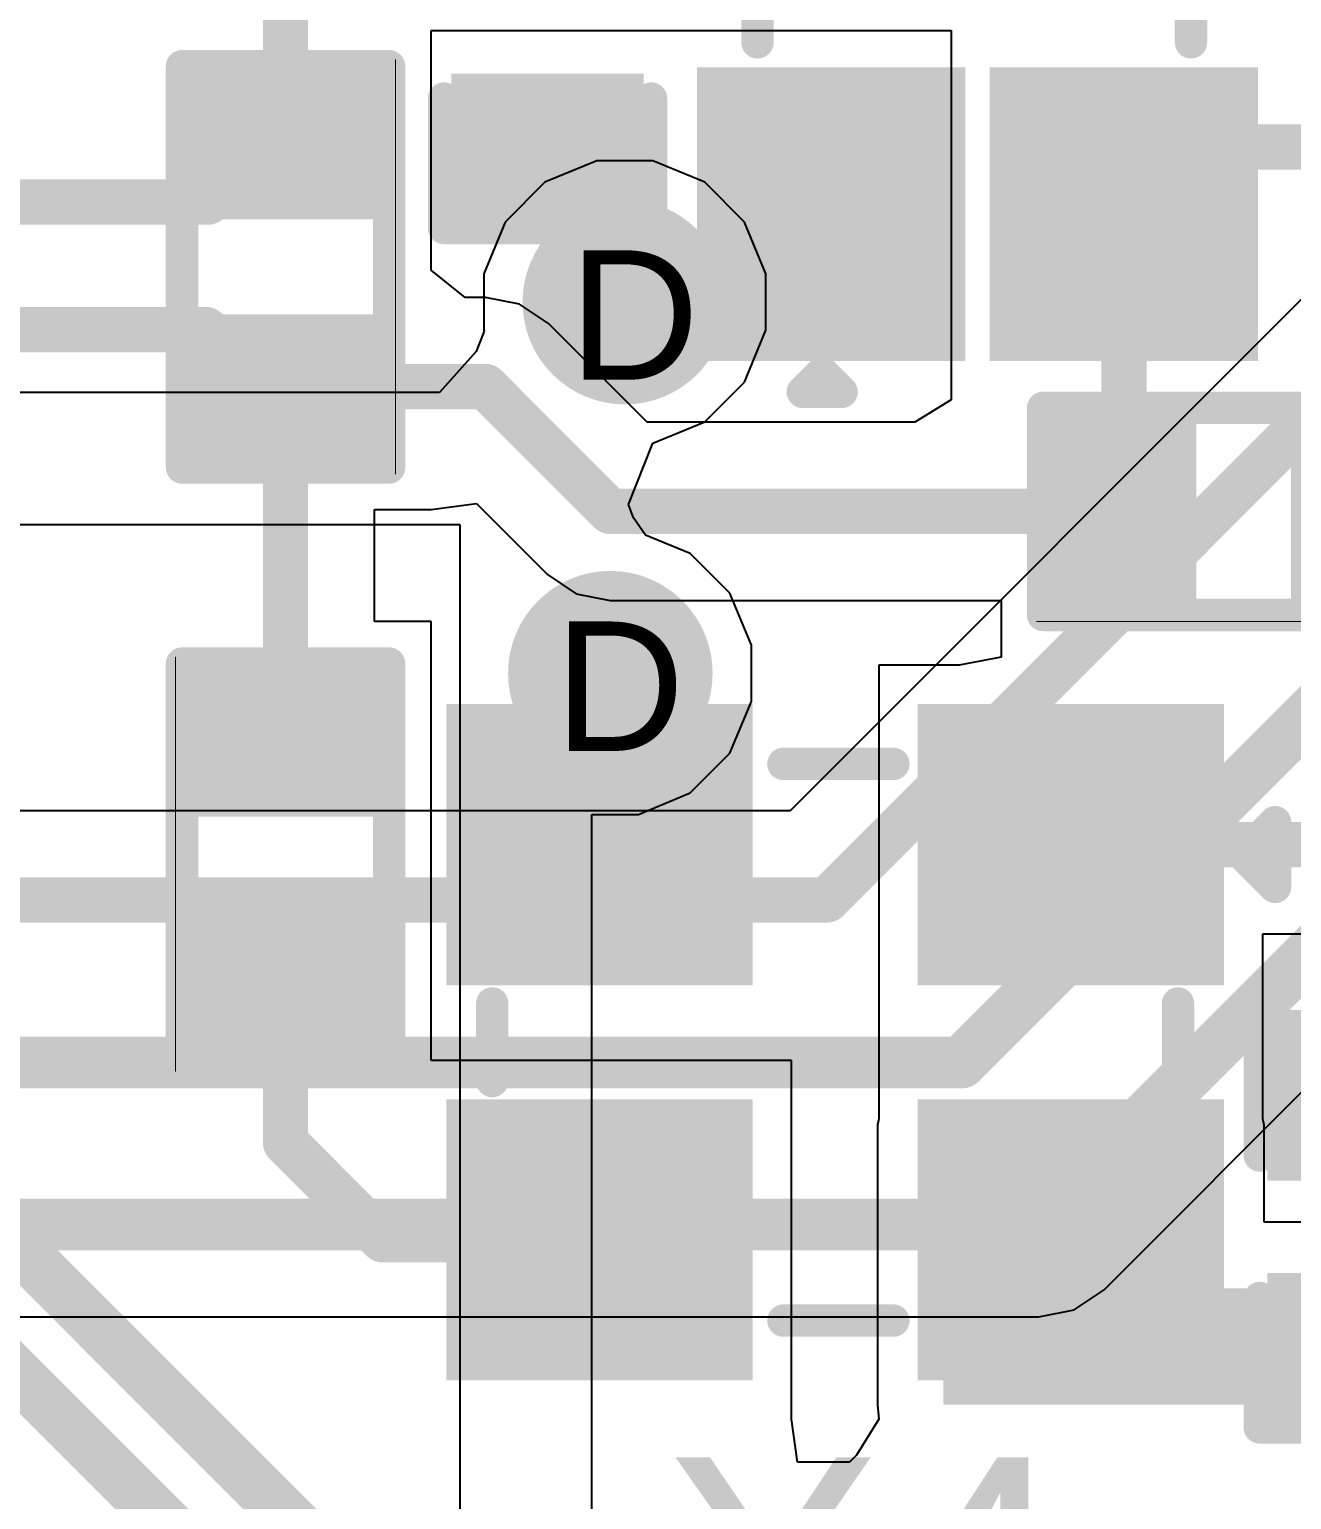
# Model space of a CAD drawing. Header units: inches. Extents: x 0 to 5032, y 0 to 5323.
# Drawn here: x 167.83 to 172.78, y 35.67 to 41.44 of the extents above; entities that cross this region are included whole.
import ezdxf

# ---------------------------------------------------------------- set-up
doc = ezdxf.new("R2010")
doc.units = ezdxf.units.IN
for name, color, linetype in [('Bottom Layer', 5, 'Continuous'), ('Bottom Solder', 6, 'Continuous'), ('Drill Drawing', 1, 'Continuous'), ('Layer 1', 16, 'Continuous'), ('Layer 2', 76, 'Continuous'), ('Top Layer', 1, 'Continuous'), ('Top Overlay', 2, 'Continuous'), ('Top Paste', 8, 'Continuous'), ('Top Solder', 216, 'Continuous'), ('Via Holes', 16, 'Continuous')]:
    doc.layers.add(name, color=color, linetype=linetype)
doc.styles.add('Arial', font='', dxfattribs={"height": 0.2})
doc.styles.get('Arial').set_extended_font_data('Arial')

# ---------------------------------------------------------------- blocks, each defined once
blk = doc.blocks.new('SMD2520_4P_2')
at = {"layer": 'Top Layer'}
for points in [[(-1.42499969, 1.22500009), (-0.42499915, 1.22500009), (-0.42499915, 0.32499935), (-1.42499969, 0.32499935)], [(0.42500169, 1.22500009), (1.42500223, 1.22500009), (1.42500223, 0.32499935), (0.42500169, 0.32499935)], [(-1.42500223, -0.32499935), (-0.42500169, -0.32499935), (-0.42500169, -1.22500009), (-1.42500223, -1.22500009)], [(0.42499915, -0.32499935), (1.42499969, -0.32499935), (1.42499969, -1.22500009), (0.42499915, -1.22500009)]]:
    blk.add_hatch(color=1, dxfattribs=at).paths.add_polyline_path(points)
at = {"layer": 'Top Paste'}
for points in [[(-1.42499969, 1.22500009), (-0.42499915, 1.22500009), (-0.42499915, 0.32499935), (-1.42499969, 0.32499935)], [(0.42500169, 1.22500009), (1.42500223, 1.22500009), (1.42500223, 0.32499935), (0.42500169, 0.32499935)], [(-1.42500223, -0.32499935), (-0.42500169, -0.32499935), (-0.42500169, -1.22500009), (-1.42500223, -1.22500009)], [(0.42499915, -0.32499935), (1.42499969, -0.32499935), (1.42499969, -1.22500009), (0.42499915, -1.22500009)]]:
    blk.add_hatch(color=8, dxfattribs=at).paths.add_polyline_path(points)
at = {"layer": 'Top Solder'}
for points in [[(-1.52659969, 1.32660009), (-0.32339915, 1.32660009), (-0.32339915, 0.22339935), (-1.52659969, 0.22339935)], [(0.32340169, 1.32660009), (1.52660223, 1.32660009), (1.52660223, 0.22339935), (0.32340169, 0.22339935)], [(-1.52660223, -0.22339935), (-0.32340169, -0.22339935), (-0.32340169, -1.32660009), (-1.52660223, -1.32660009)], [(0.32339915, -0.22339935), (1.52659969, -0.22339935), (1.52659969, -1.32660009), (0.32339915, -1.32660009)]]:
    blk.add_hatch(color=216, dxfattribs=at).paths.add_polyline_path(points)
at = {"layer": 'Top Overlay'}
for points in [[(0.2032, 1.0922, 0.127, 0.127, 0), (-0.2286, 1.0922, 0.127, 0.127, 0)], [(-1.34619746, -0.1524, 0.127, 0.127, 0), (-1.3462, 0.15240254, 0.127, 0.127, 0)], [(1.3462, -0.15240254, 0.127, 0.127, 0), (1.34619746, 0.1524, 0.127, 0.127, 0)], [(-1.72719746, -0.6096025399999999, 0.127, 0.127, 0), (-1.7272, -0.8636, 0.127, 0.127, 0)], [(-1.6002, -0.7366, 0.127, 0.127, 0), (-1.72719746, -0.6096025399999999, 0.127, 0.127, 0)], [(-1.6002, -0.7366, 0.127, 0.127, 0), (-1.7272, -0.8636, 0.127, 0.127, 0)], [(0.20319746, -1.09220254, 0.127, 0.127, 0), (-0.22860254, -1.0922, 0.127, 0.127, 0)]]:
    blk.add_lwpolyline(points, format="xyseb", dxfattribs=at)
for points in [[(-0.26035, 1.0922, 0.0635, 0.0635, 1), (-0.19685, 1.0922, 0.0635, 0.0635, 1)], [(0.17145, 1.0922, 0.0635, 0.0635, 1), (0.23495, 1.0922, 0.0635, 0.0635, 1)], [(-1.37795, 0.15240254, 0.0635, 0.0635, 1), (-1.31445, 0.15240254, 0.0635, 0.0635, 1)], [(1.31444746, 0.1524, 0.0635, 0.0635, 1), (1.37794746, 0.1524, 0.0635, 0.0635, 1)], [(-1.37794746, -0.1524, 0.0635, 0.0635, 1), (-1.31444746, -0.1524, 0.0635, 0.0635, 1)], [(1.31445, -0.15240254, 0.0635, 0.0635, 1), (1.37795, -0.15240254, 0.0635, 0.0635, 1)], [(-1.75894746, -0.6096025399999999, 0.0635, 0.0635, 1), (-1.69544746, -0.6096025399999999, 0.0635, 0.0635, 1)], [(-1.75894746, -0.6096025399999999, 0.0635, 0.0635, 1), (-1.69544746, -0.6096025399999999, 0.0635, 0.0635, 1)], [(-1.63195, -0.7366, 0.0635, 0.0635, 1), (-1.56845, -0.7366, 0.0635, 0.0635, 1)], [(-1.63195, -0.7366, 0.0635, 0.0635, 1), (-1.56845, -0.7366, 0.0635, 0.0635, 1)], [(-1.75895, -0.8636, 0.0635, 0.0635, 1), (-1.69545, -0.8636, 0.0635, 0.0635, 1)], [(-1.75895, -0.8636, 0.0635, 0.0635, 1), (-1.69545, -0.8636, 0.0635, 0.0635, 1)], [(-0.26035254, -1.0922, 0.0635, 0.0635, 1), (-0.19685254, -1.0922, 0.0635, 0.0635, 1)], [(0.17144746, -1.09220254, 0.0635, 0.0635, 1), (0.23494746, -1.09220254, 0.0635, 0.0635, 1)]]:
    blk.add_lwpolyline(points, format="xyseb", close=True, dxfattribs=at)
blk = doc.blocks.new('Q22FA12800090_46')
at = {"layer": 'Top Layer'}
for points in [[(-0.47500032, 0.4250004199999999), (0.47500032, 0.4250004199999999), (0.47500032, -0.4250004199999999), (-0.47500032, -0.4250004199999999)], [(0.9749993199999999, 0.42500296), (1.92499996, 0.42500296), (1.92499996, -0.4249978799999999), (0.9749993199999999, -0.4249978799999999)], [(-0.47500032, -0.72499982), (0.47500032, -0.72499982), (0.47500032, -1.57500066), (-0.47500032, -1.57500066)], [(0.9749993199999999, -0.72499982), (1.92499996, -0.72499982), (1.92499996, -1.57500066), (0.9749993199999999, -1.57500066)]]:
    blk.add_hatch(color=1, dxfattribs=at).paths.add_polyline_path(points)
at = {"layer": 'Top Paste'}
for points in [[(-0.47500032, 0.4250004199999999), (0.47500032, 0.4250004199999999), (0.47500032, -0.4250004199999999), (-0.47500032, -0.4250004199999999)], [(0.9749993199999999, 0.42500296), (1.92499996, 0.42500296), (1.92499996, -0.4249978799999999), (0.9749993199999999, -0.4249978799999999)], [(-0.47500032, -0.72499982), (0.47500032, -0.72499982), (0.47500032, -1.57500066), (-0.47500032, -1.57500066)], [(0.9749993199999999, -0.72499982), (1.92499996, -0.72499982), (1.92499996, -1.57500066), (0.9749993199999999, -1.57500066)]]:
    blk.add_hatch(color=8, dxfattribs=at).paths.add_polyline_path(points)
at = {"layer": 'Top Solder'}
for points in [[(-0.5766003199999999, 0.52660042), (0.5766003199999999, 0.52660042), (0.5766003199999999, -0.52660042), (-0.5766003199999999, -0.52660042)], [(0.87339932, 0.5266029600000001), (2.02659996, 0.5266029600000001), (2.02659996, -0.52659788), (0.87339932, -0.52659788)], [(-0.5766003199999999, -0.6233998199999999), (0.5766003199999999, -0.6233998199999999), (0.5766003199999999, -1.67660066), (-0.5766003199999999, -1.67660066)], [(0.87339932, -0.6233998199999999), (2.02659996, -0.6233998199999999), (2.02659996, -1.67660066), (0.87339932, -1.67660066)]]:
    blk.add_hatch(color=216, dxfattribs=at).paths.add_polyline_path(points)
at = {"layer": 'Top Overlay'}
for points in [[(0.6741972799999999, 0.28859988, 0.127, 0.127, 0), (0.7757998199999999, 0.28859988, 0.127, 0.127, 0)], [(-0.69739764, 0.11079734, 0.127, 0.127, 0), (-0.6974001799999999, -0.04160266, 0.127, 0.127, 0)], [(-0.69739764, 0.11079734, 0.127, 0.127, 0), (-0.62120272, 0.03459988, 0.127, 0.127, 0)], [(-0.62120272, 0.03459988, 0.127, 0.127, 0), (-0.6974001799999999, -0.04160266, 0.127, 0.127, 0)], [(0.7757921999999999, -1.4131925, 0.127, 0.127, 0), (0.6741972799999999, -1.41320012, 0.127, 0.127, 0)]]:
    blk.add_lwpolyline(points, format="xyseb", dxfattribs=at)
for points in [[(0.64244728, 0.28859988, 0.0635, 0.0635, 1), (0.70594728, 0.28859988, 0.0635, 0.0635, 1)], [(0.74404982, 0.28859988, 0.0635, 0.0635, 1), (0.8075498199999999, 0.28859988, 0.0635, 0.0635, 1)], [(-0.7291476399999999, 0.11079734, 0.0635, 0.0635, 1), (-0.66564764, 0.11079734, 0.0635, 0.0635, 1)], [(-0.7291476399999999, 0.11079734, 0.0635, 0.0635, 1), (-0.66564764, 0.11079734, 0.0635, 0.0635, 1)], [(-0.6529527199999999, 0.03459988, 0.0635, 0.0635, 1), (-0.5894527199999999, 0.03459988, 0.0635, 0.0635, 1)], [(-0.6529527199999999, 0.03459988, 0.0635, 0.0635, 1), (-0.5894527199999999, 0.03459988, 0.0635, 0.0635, 1)], [(-0.72915018, -0.04160266, 0.0635, 0.0635, 1), (-0.66565018, -0.04160266, 0.0635, 0.0635, 1)], [(-0.72915018, -0.04160266, 0.0635, 0.0635, 1), (-0.66565018, -0.04160266, 0.0635, 0.0635, 1)], [(0.64244728, -1.41320012, 0.0635, 0.0635, 1), (0.70594728, -1.41320012, 0.0635, 0.0635, 1)], [(0.7440422, -1.4131925, 0.0635, 0.0635, 1), (0.8075422, -1.4131925, 0.0635, 0.0635, 1)]]:
    blk.add_lwpolyline(points, format="xyseb", close=True, dxfattribs=at)
blk = doc.blocks.new('R___0402_58')
at = {"layer": 'Top Layer'}
for points in [[(-0.6985, -0.3175), (-0.6985, 0.3175), (-0.2412999999999999, 0.3175), (-0.2413, -0.3175)], [(0.2412999999999999, -0.3175), (0.2413, 0.3175), (0.6985, 0.3175), (0.6985, -0.3175)]]:
    blk.add_hatch(color=1, dxfattribs=at).paths.add_polyline_path(points)
at = {"layer": 'Top Paste'}
for points in [[(-0.6985, -0.3175), (-0.6985, 0.3175), (-0.2412999999999999, 0.3175), (-0.2413, -0.3175)], [(0.2412999999999999, -0.3175), (0.2413, 0.3175), (0.6985, 0.3175), (0.6985, -0.3175)]]:
    blk.add_hatch(color=8, dxfattribs=at).paths.add_polyline_path(points)
at = {"layer": 'Top Solder'}
for points in [[(-0.75350116, -0.37250116), (-0.75350116, 0.37250116), (-0.1862988399999999, 0.37250116), (-0.18629884, -0.37250116)], [(0.1862988399999999, -0.37250116), (0.18629884, 0.37250116), (0.75350116, 0.37250116), (0.75350116, -0.37250116)]]:
    blk.add_hatch(color=216, dxfattribs=at).paths.add_polyline_path(points)
at = {"layer": 'Top Overlay'}
for points in [[(-0.7874, -0.4064, 0.127, 0.127, 0), (-0.7874, 0.4064, 0.127, 0.127, 0)], [(-0.7874, 0.4064, 0.127, 0.127, 0), (0.7874, 0.4064, 0.127, 0.127, 0)], [(0.7874, -0.4064, 0.127, 0.127, 0), (0.7874, 0.4064, 0.127, 0.127, 0)], [(-0.7874, -0.4064, 0.127, 0.127, 0), (0.7874, -0.4064, 0.127, 0.127, 0)], [(-0.8128, -0.4318, 0.0032258, 0.0032258, 0), (0.8128, -0.4318, 0.0032258, 0.0032258, 0)]]:
    blk.add_lwpolyline(points, format="xyseb", dxfattribs=at)
for points in [[(-0.8191499999999999, 0.4064, 0.0635, 0.0635, 1), (-0.7556499999999999, 0.4064, 0.0635, 0.0635, 1)], [(-0.8191499999999999, 0.4064, 0.0635, 0.0635, 1), (-0.7556499999999999, 0.4064, 0.0635, 0.0635, 1)], [(0.7556499999999999, 0.4064, 0.0635, 0.0635, 1), (0.8191499999999999, 0.4064, 0.0635, 0.0635, 1)], [(0.7556499999999999, 0.4064, 0.0635, 0.0635, 1), (0.8191499999999999, 0.4064, 0.0635, 0.0635, 1)], [(-0.8191499999999999, -0.4064, 0.0635, 0.0635, 1), (-0.7556499999999999, -0.4064, 0.0635, 0.0635, 1)], [(-0.8191499999999999, -0.4064, 0.0635, 0.0635, 1), (-0.7556499999999999, -0.4064, 0.0635, 0.0635, 1)], [(0.7556499999999999, -0.4064, 0.0635, 0.0635, 1), (0.8191499999999999, -0.4064, 0.0635, 0.0635, 1)], [(0.7556499999999999, -0.4064, 0.0635, 0.0635, 1), (0.8191499999999999, -0.4064, 0.0635, 0.0635, 1)], [(-0.81360518, -0.4318, 0.0016129, 0.0016129, 1), (-0.8119948199999999, -0.4318, 0.0016129, 0.0016129, 1)], [(0.8119948199999999, -0.4318, 0.0016129, 0.0016129, 1), (0.81360518, -0.4318, 0.0016129, 0.0016129, 1)]]:
    blk.add_lwpolyline(points, format="xyseb", close=True, dxfattribs=at)
blk = doc.blocks.new('R___0402_71')
at = {"layer": 'Top Layer'}
for points in [[(-0.6985, -0.31749746), (-0.6985, 0.31750254), (-0.2412999999999999, 0.31750254), (-0.2413, -0.31749746)], [(0.2412999999999999, -0.31750254), (0.2413, 0.31749746), (0.6985, 0.31749746), (0.6985, -0.31750254)]]:
    blk.add_hatch(color=1, dxfattribs=at).paths.add_polyline_path(points)
at = {"layer": 'Top Paste'}
for points in [[(-0.6985, -0.31749746), (-0.6985, 0.31750254), (-0.2412999999999999, 0.31750254), (-0.2413, -0.31749746)], [(0.2412999999999999, -0.31750254), (0.2413, 0.31749746), (0.6985, 0.31749746), (0.6985, -0.31750254)]]:
    blk.add_hatch(color=8, dxfattribs=at).paths.add_polyline_path(points)
at = {"layer": 'Top Solder'}
for points in [[(-0.75350116, -0.3724986199999999), (-0.75350116, 0.3725037), (-0.1862988399999999, 0.3725037), (-0.18629884, -0.3724986199999999)], [(0.1862988399999999, -0.3725037), (0.18629884, 0.3724986199999999), (0.75350116, 0.3724986199999999), (0.75350116, -0.3725037)]]:
    blk.add_hatch(color=216, dxfattribs=at).paths.add_polyline_path(points)
at = {"layer": 'Top Overlay'}
for points in [[(-0.7874, 0.4064, 0.127, 0.127, 0), (-0.7874, -0.4064, 0.127, 0.127, 0)], [(-0.7874, 0.4064, 0.127, 0.127, 0), (0.7874, 0.4064, 0.127, 0.127, 0)], [(0.7874, 0.4064, 0.127, 0.127, 0), (0.7874, -0.4064, 0.127, 0.127, 0)], [(-0.7874, -0.4064, 0.127, 0.127, 0), (0.7874, -0.4064, 0.127, 0.127, 0)], [(-0.8128025399999999, -0.4318, 0.0032258, 0.0032258, 0), (0.8128, -0.4318, 0.0032258, 0.0032258, 0)]]:
    blk.add_lwpolyline(points, format="xyseb", dxfattribs=at)
for points in [[(-0.8191499999999999, 0.4064, 0.0635, 0.0635, 1), (-0.7556499999999999, 0.4064, 0.0635, 0.0635, 1)], [(-0.8191499999999999, 0.4064, 0.0635, 0.0635, 1), (-0.7556499999999999, 0.4064, 0.0635, 0.0635, 1)], [(0.7556499999999999, 0.4064, 0.0635, 0.0635, 1), (0.8191499999999999, 0.4064, 0.0635, 0.0635, 1)], [(0.7556499999999999, 0.4064, 0.0635, 0.0635, 1), (0.8191499999999999, 0.4064, 0.0635, 0.0635, 1)], [(-0.8191499999999999, -0.4064, 0.0635, 0.0635, 1), (-0.7556499999999999, -0.4064, 0.0635, 0.0635, 1)], [(-0.8191499999999999, -0.4064, 0.0635, 0.0635, 1), (-0.7556499999999999, -0.4064, 0.0635, 0.0635, 1)], [(0.7556499999999999, -0.4064, 0.0635, 0.0635, 1), (0.8191499999999999, -0.4064, 0.0635, 0.0635, 1)], [(0.7556499999999999, -0.4064, 0.0635, 0.0635, 1), (0.8191499999999999, -0.4064, 0.0635, 0.0635, 1)], [(-0.8136077199999999, -0.4318, 0.0016129, 0.0016129, 1), (-0.81199736, -0.4318, 0.0016129, 0.0016129, 1)], [(0.8119948199999999, -0.4318, 0.0016129, 0.0016129, 1), (0.81360518, -0.4318, 0.0016129, 0.0016129, 1)]]:
    blk.add_lwpolyline(points, format="xyseb", close=True, dxfattribs=at)
blk = doc.blocks.new('R___0402_76')
at = {"layer": 'Top Layer'}
for points in [[(-0.6985, -0.3175), (-0.6985, 0.3174999999999999), (-0.2413000000000001, 0.3175), (-0.2412999999999999, -0.3174999999999999)], [(0.2413000000000001, -0.3175), (0.2412999999999999, 0.3174999999999999), (0.6985, 0.3175), (0.6985, -0.3174999999999999)]]:
    blk.add_hatch(color=1, dxfattribs=at).paths.add_polyline_path(points)
at = {"layer": 'Top Paste'}
for points in [[(-0.6985, -0.3175), (-0.6985, 0.3174999999999999), (-0.2413000000000001, 0.3175), (-0.2412999999999999, -0.3174999999999999)], [(0.2413000000000001, -0.3175), (0.2412999999999999, 0.3174999999999999), (0.6985, 0.3175), (0.6985, -0.3174999999999999)]]:
    blk.add_hatch(color=8, dxfattribs=at).paths.add_polyline_path(points)
at = {"layer": 'Top Solder'}
for points in [[(-0.75350116, -0.3725011600000001), (-0.75350116, 0.3725011599999999), (-0.18629884, 0.3725011600000001), (-0.1862988399999999, -0.3725011599999999)], [(0.18629884, -0.3725011600000001), (0.1862988399999999, 0.3725011599999999), (0.75350116, 0.3725011600000001), (0.75350116, -0.3725011599999999)]]:
    blk.add_hatch(color=216, dxfattribs=at).paths.add_polyline_path(points)
at = {"layer": 'Top Overlay'}
for points in [[(-0.78739746, -0.4064, 0.127, 0.127, 0), (-0.7874, 0.4064, 0.127, 0.127, 0)], [(0.78739746, 0.4064, 0.127, 0.127, 0), (-0.7874, 0.4064, 0.127, 0.127, 0)], [(0.7874, -0.4064, 0.127, 0.127, 0), (0.78739746, 0.4064, 0.127, 0.127, 0)], [(0.7874, -0.4064, 0.127, 0.127, 0), (-0.78739746, -0.4064, 0.127, 0.127, 0)], [(-0.8128025399999999, -0.43180254, 0.0032258, 0.0032258, 0), (0.8128025399999999, -0.4318, 0.0032258, 0.0032258, 0)]]:
    blk.add_lwpolyline(points, format="xyseb", dxfattribs=at)
for points in [[(-0.8191499999999999, 0.4064, 0.0635, 0.0635, 1), (-0.7556499999999999, 0.4064, 0.0635, 0.0635, 1)], [(-0.8191499999999999, 0.4064, 0.0635, 0.0635, 1), (-0.7556499999999999, 0.4064, 0.0635, 0.0635, 1)], [(0.7556474599999999, 0.4064, 0.0635, 0.0635, 1), (0.8191474599999999, 0.4064, 0.0635, 0.0635, 1)], [(0.7556474599999999, 0.4064, 0.0635, 0.0635, 1), (0.8191474599999999, 0.4064, 0.0635, 0.0635, 1)], [(-0.8191474599999999, -0.4064, 0.0635, 0.0635, 1), (-0.7556474599999999, -0.4064, 0.0635, 0.0635, 1)], [(-0.8191474599999999, -0.4064, 0.0635, 0.0635, 1), (-0.7556474599999999, -0.4064, 0.0635, 0.0635, 1)], [(0.7556499999999999, -0.4064, 0.0635, 0.0635, 1), (0.8191499999999999, -0.4064, 0.0635, 0.0635, 1)], [(0.7556499999999999, -0.4064, 0.0635, 0.0635, 1), (0.8191499999999999, -0.4064, 0.0635, 0.0635, 1)], [(-0.8136077199999999, -0.43180254, 0.0016129, 0.0016129, 1), (-0.81199736, -0.43180254, 0.0016129, 0.0016129, 1)], [(0.81199736, -0.4318, 0.0016129, 0.0016129, 1), (0.8136077199999999, -0.4318, 0.0016129, 0.0016129, 1)]]:
    blk.add_lwpolyline(points, format="xyseb", close=True, dxfattribs=at)
blk = doc.blocks.new('C___0402_122')
at = {"layer": 'Top Layer'}
for points in [[(-0.6985, -0.3175), (-0.6985, 0.3175), (-0.2412999999999999, 0.3175), (-0.2413, -0.3175)], [(0.2412999999999999, -0.3175), (0.2413, 0.3175), (0.6985, 0.3175), (0.6985, -0.3175)]]:
    blk.add_hatch(color=1, dxfattribs=at).paths.add_polyline_path(points)
at = {"layer": 'Top Paste'}
for points in [[(-0.6985, -0.3175), (-0.6985, 0.3175), (-0.2412999999999999, 0.3175), (-0.2413, -0.3175)], [(0.2412999999999999, -0.3175), (0.2413, 0.3175), (0.6985, 0.3175), (0.6985, -0.3175)]]:
    blk.add_hatch(color=8, dxfattribs=at).paths.add_polyline_path(points)
at = {"layer": 'Top Solder'}
for points in [[(-0.7584998799999999, -0.37749988), (-0.7584998799999999, 0.37749988), (-0.18130012, 0.37749988), (-0.18130012, -0.37749988)], [(0.18130012, -0.37749988), (0.18130012, 0.37749988), (0.7584998799999999, 0.37749988), (0.7584998799999999, -0.37749988)]]:
    blk.add_hatch(color=216, dxfattribs=at).paths.add_polyline_path(points)
at = {"layer": 'Top Overlay'}
for points in [[(-0.2794, 0.40640254, 0.127, 0.127, 0), (-0.7874, 0.4064, 0.127, 0.127, 0)], [(-0.7874, 0.4064, 0.127, 0.127, 0), (-0.78739746, -0.4064, 0.127, 0.127, 0)], [(0.2794, 0.4064, 0.127, 0.127, 0), (0.78739746, 0.4064, 0.127, 0.127, 0)], [(0.78739746, 0.4064, 0.127, 0.127, 0), (0.7874, -0.4064, 0.127, 0.127, 0)], [(-0.78739746, -0.4064, 0.127, 0.127, 0), (-0.2794, -0.4064, 0.127, 0.127, 0)], [(0.7874, -0.4064, 0.127, 0.127, 0), (0.2794, -0.40640254, 0.127, 0.127, 0)]]:
    blk.add_lwpolyline(points, format="xyseb", dxfattribs=at)
for points in [[(-0.8191499999999999, 0.4064, 0.0635, 0.0635, 1), (-0.7556499999999999, 0.4064, 0.0635, 0.0635, 1)], [(-0.8191499999999999, 0.4064, 0.0635, 0.0635, 1), (-0.7556499999999999, 0.4064, 0.0635, 0.0635, 1)], [(-0.31115, 0.40640254, 0.0635, 0.0635, 1), (-0.24765, 0.40640254, 0.0635, 0.0635, 1)], [(0.24765, 0.4064, 0.0635, 0.0635, 1), (0.31115, 0.4064, 0.0635, 0.0635, 1)], [(0.7556474599999999, 0.4064, 0.0635, 0.0635, 1), (0.8191474599999999, 0.4064, 0.0635, 0.0635, 1)], [(0.7556474599999999, 0.4064, 0.0635, 0.0635, 1), (0.8191474599999999, 0.4064, 0.0635, 0.0635, 1)], [(-0.8191474599999999, -0.4064, 0.0635, 0.0635, 1), (-0.7556474599999999, -0.4064, 0.0635, 0.0635, 1)], [(-0.8191474599999999, -0.4064, 0.0635, 0.0635, 1), (-0.7556474599999999, -0.4064, 0.0635, 0.0635, 1)], [(-0.31115, -0.4064, 0.0635, 0.0635, 1), (-0.24765, -0.4064, 0.0635, 0.0635, 1)], [(0.24765, -0.40640254, 0.0635, 0.0635, 1), (0.31115, -0.40640254, 0.0635, 0.0635, 1)], [(0.7556499999999999, -0.4064, 0.0635, 0.0635, 1), (0.8191499999999999, -0.4064, 0.0635, 0.0635, 1)], [(0.7556499999999999, -0.4064, 0.0635, 0.0635, 1), (0.8191499999999999, -0.4064, 0.0635, 0.0635, 1)]]:
    blk.add_lwpolyline(points, format="xyseb", close=True, dxfattribs=at)
blk = doc.blocks.new('C___0402_126')
at = {"layer": 'Top Layer'}
for points in [[(-0.6985, -0.3175), (-0.6985, 0.3174999999999999), (-0.2413000000000001, 0.3175), (-0.2412999999999999, -0.3174999999999999)], [(0.2413000000000001, -0.3175), (0.2412999999999999, 0.3174999999999999), (0.6985, 0.3175), (0.6985, -0.3174999999999999)]]:
    blk.add_hatch(color=1, dxfattribs=at).paths.add_polyline_path(points)
at = {"layer": 'Top Paste'}
for points in [[(-0.6985, -0.3175), (-0.6985, 0.3174999999999999), (-0.2413000000000001, 0.3175), (-0.2412999999999999, -0.3174999999999999)], [(0.2413000000000001, -0.3175), (0.2412999999999999, 0.3174999999999999), (0.6985, 0.3175), (0.6985, -0.3174999999999999)]]:
    blk.add_hatch(color=8, dxfattribs=at).paths.add_polyline_path(points)
at = {"layer": 'Top Solder'}
for points in [[(-0.7584998799999999, -0.3774998800000001), (-0.7584998799999999, 0.3774998799999999), (-0.1813001200000001, 0.3774998800000001), (-0.1813001199999999, -0.3774998799999999)], [(0.1813001200000001, -0.3774998800000001), (0.1813001199999999, 0.3774998799999999), (0.7584998799999999, 0.3774998800000001), (0.7584998799999999, -0.3774998799999999)]]:
    blk.add_hatch(color=216, dxfattribs=at).paths.add_polyline_path(points)
at = {"layer": 'Top Overlay'}
for points in [[(-0.2794, 0.4064, 0.127, 0.127, 0), (-0.7874, 0.4064, 0.127, 0.127, 0)], [(-0.7874, -0.4064, 0.127, 0.127, 0), (-0.7874, 0.4064, 0.127, 0.127, 0)], [(0.7874, 0.4064, 0.127, 0.127, 0), (0.2794, 0.4064, 0.127, 0.127, 0)], [(0.7874, -0.4064, 0.127, 0.127, 0), (0.7874, 0.4064, 0.127, 0.127, 0)], [(-0.2794, -0.4064, 0.127, 0.127, 0), (-0.7874, -0.4064, 0.127, 0.127, 0)], [(0.7874, -0.4064, 0.127, 0.127, 0), (0.2794, -0.4064, 0.127, 0.127, 0)]]:
    blk.add_lwpolyline(points, format="xyseb", dxfattribs=at)
for points in [[(-0.8191499999999999, 0.4064, 0.0635, 0.0635, 1), (-0.7556499999999999, 0.4064, 0.0635, 0.0635, 1)], [(-0.8191499999999999, 0.4064, 0.0635, 0.0635, 1), (-0.7556499999999999, 0.4064, 0.0635, 0.0635, 1)], [(-0.31115, 0.4064, 0.0635, 0.0635, 1), (-0.24765, 0.4064, 0.0635, 0.0635, 1)], [(0.24765, 0.4064, 0.0635, 0.0635, 1), (0.31115, 0.4064, 0.0635, 0.0635, 1)], [(0.7556499999999999, 0.4064, 0.0635, 0.0635, 1), (0.8191499999999999, 0.4064, 0.0635, 0.0635, 1)], [(0.7556499999999999, 0.4064, 0.0635, 0.0635, 1), (0.8191499999999999, 0.4064, 0.0635, 0.0635, 1)], [(-0.8191499999999999, -0.4064, 0.0635, 0.0635, 1), (-0.7556499999999999, -0.4064, 0.0635, 0.0635, 1)], [(-0.8191499999999999, -0.4064, 0.0635, 0.0635, 1), (-0.7556499999999999, -0.4064, 0.0635, 0.0635, 1)], [(-0.31115, -0.4064, 0.0635, 0.0635, 1), (-0.24765, -0.4064, 0.0635, 0.0635, 1)], [(0.24765, -0.4064, 0.0635, 0.0635, 1), (0.31115, -0.4064, 0.0635, 0.0635, 1)], [(0.7556499999999999, -0.4064, 0.0635, 0.0635, 1), (0.8191499999999999, -0.4064, 0.0635, 0.0635, 1)], [(0.7556499999999999, -0.4064, 0.0635, 0.0635, 1), (0.8191499999999999, -0.4064, 0.0635, 0.0635, 1)]]:
    blk.add_lwpolyline(points, format="xyseb", close=True, dxfattribs=at)

msp = doc.modelspace()

# ---------------------------------------------------------------- hatches: boundary and pattern name
at = {"layer": 'Bottom Layer'}
h = msp.add_hatch(color=5, dxfattribs=at)
edge = h.paths.add_edge_path()
edge.add_arc((170.16692408, 40.36939855999999), 0.2999994, 0, 360)
h = msp.add_hatch(color=5, dxfattribs=at)
edge = h.paths.add_edge_path()
edge.add_arc((170.10995442, 38.9128), 0.2999994, 0, 360)
at = {"layer": 'Bottom Solder'}
h = msp.add_hatch(color=6, dxfattribs=at)
edge = h.paths.add_edge_path()
edge.add_arc((170.16692408, 40.36939855999999), 0.4015993999999999, 0, 360)
h = msp.add_hatch(color=6, dxfattribs=at)
edge = h.paths.add_edge_path()
edge.add_arc((170.10995442, 38.9128), 0.4015993999999999, 0, 360)
at = {"layer": 'Layer 1'}
h = msp.add_hatch(color=16, dxfattribs=at)
edge = h.paths.add_edge_path()
edge.add_arc((170.16692408, 40.36939855999999), 0.2999994, 0, 360)
h = msp.add_hatch(color=16, dxfattribs=at)
edge = h.paths.add_edge_path()
edge.add_arc((170.10995442, 38.9128), 0.2999994, 0, 360)
at = {"layer": 'Layer 2'}
h = msp.add_hatch(color=76, dxfattribs=at)
edge = h.paths.add_edge_path()
edge.add_arc((170.16692408, 40.36939855999999), 0.2999994, 0, 360)
h = msp.add_hatch(color=76, dxfattribs=at)
edge = h.paths.add_edge_path()
edge.add_arc((170.10995442, 38.9128), 0.2999994, 0, 360)
at = {"layer": 'Top Layer'}
h = msp.add_hatch(color=1, dxfattribs=at)
edge = h.paths.add_edge_path()
edge.add_arc((170.16692408, 40.36939855999999), 0.2999994, 0, 360)
h = msp.add_hatch(color=1, dxfattribs=at)
edge = h.paths.add_edge_path()
edge.add_arc((170.10995442, 38.9128), 0.2999994, 0, 360)
for points in [[(171.41767088, 36.0426), (172.41767396, 36.0426), (172.41767396, 37.14000192), (171.41767088, 37.14000192)], [(171.41767088, 36.0426), (176.95274236, 36.0426), (176.95274236, 36.4998), (171.41767088, 36.4998)]]:
    msp.add_hatch(color=1, dxfattribs=at).paths.add_polyline_path(points)
at = {"layer": 'Top Solder'}
h = msp.add_hatch(color=216, dxfattribs=at)
edge = h.paths.add_edge_path()
edge.add_arc((170.16692408, 40.36939855999999), 0.4015993999999999, 0, 360)
h = msp.add_hatch(color=216, dxfattribs=at)
edge = h.paths.add_edge_path()
edge.add_arc((170.10995442, 38.9128), 0.4015993999999999, 0, 360)
at = {"layer": 'Via Holes'}
h = msp.add_hatch(color=7, dxfattribs=at)
edge = h.paths.add_edge_path()
edge.add_arc((170.16692408, 40.36939855999999), 0.1499997, 0, 360)
h = msp.add_hatch(color=7, dxfattribs=at)
edge = h.paths.add_edge_path()
edge.add_arc((170.10995442, 38.9128), 0.1499997, 0, 360)

# ---------------------------------------------------------------- linework, layer by layer
at = {"layer": 'Bottom Layer'}
for p, q in [((173.71066604, 41.2682182), (170.81545974, 38.3730119)), ((172.04819032, 36.49393006), (175.31366004, 39.75940231999999)), ((170.81545974, 38.3730119), (163.48422218, 38.3730119)), ((171.93056292, 36.41533738), (172.04819032, 36.49393006)), ((171.79181542, 36.38773519999999), (171.93056292, 36.41533738)), ((134.32107756, 36.38773774), (171.79180272, 36.38773774)), ((171.79180272, 36.38773774), (171.79181542, 36.38773519999999))]:
    msp.add_line(p, q, dxfattribs=at)
for points in [[(170.96027784, 38.0233936, 0.1778, 0.1778, 0), (173.95788424, 41.021, 0.1778, 0.1778, 0)], [(171.48701542, 37.38530496, 0.2032, 0.2032, 0), (174.41511218, 40.31340171999999, 0.2032, 0.2032, 0)], [(171.79181542, 36.75030496, 0.2032, 0.2032, 0), (175.35491218, 40.31340171999999, 0.2032, 0.2032, 0)], [(133.35616712, 38.0233936, 0.1778, 0.1778, 0), (170.96027784, 38.0233936, 0.1778, 0.1778, 0)], [(133.91689752, 37.38530496, 0.2032, 0.2032, 0), (171.48701542, 37.38530496, 0.2032, 0.2032, 0)], [(134.17089752, 36.75030496, 0.2032, 0.2032, 0), (171.79181542, 36.75030496, 0.2032, 0.2032, 0)]]:
    msp.add_lwpolyline(points, format="xyseb", dxfattribs=at)
for points in [[(170.91582784, 38.0233936, 0.08889999999999999, 0.08889999999999999, 1), (171.00472784, 38.0233936, 0.08889999999999999, 0.08889999999999999, 1)], [(170.91582784, 38.0233936, 0.08889999999999999, 0.08889999999999999, 1), (171.00472784, 38.0233936, 0.08889999999999999, 0.08889999999999999, 1)], [(171.43621542, 37.38530496, 0.1016, 0.1016, 1), (171.53781542, 37.38530496, 0.1016, 0.1016, 1)], [(171.43621542, 37.38530496, 0.1016, 0.1016, 1), (171.53781542, 37.38530496, 0.1016, 0.1016, 1)], [(171.74101542, 36.75030496, 0.1016, 0.1016, 1), (171.84261542, 36.75030496, 0.1016, 0.1016, 1)], [(171.74101542, 36.75030496, 0.1016, 0.1016, 1), (171.84261542, 36.75030496, 0.1016, 0.1016, 1)]]:
    msp.add_lwpolyline(points, format="xyseb", close=True, dxfattribs=at)
at = {"layer": 'Layer 2'}
for p, q in [((170.05672618, 40.92339796), (169.85310962, 40.83905726)), ((170.27712198, 40.92339796), (170.05672618, 40.92339796)), ((170.48073854, 40.83905726), (170.27712198, 40.92339796)), ((169.85310962, 40.83905726), (169.69726538, 40.68321302)), ((170.63658278, 40.68321302), (170.48073854, 40.83905726)), ((169.69726538, 40.68321302), (169.61292468, 40.47959646)), ((170.72092348, 40.47959646), (170.63658278, 40.68321302)), ((169.61292468, 40.47959646), (169.61292468, 40.25920066)), ((170.72092348, 40.25920066), (170.72092348, 40.47959646)), ((169.61465696, 40.25502236), (169.5829095, 40.17484726)), ((169.61292468, 40.25920066), (169.61465696, 40.25502236)), ((170.63658278, 40.0555841), (170.72092348, 40.25920066)), ((169.5829095, 40.17484726), (169.43916582, 40.01495172)), ((170.48073854, 39.89973986), (170.63658278, 40.0555841)), ((169.43916582, 40.01495172), (165.73091822, 40.01495172)), ((170.27712452, 39.81539916), (170.48073854, 39.89973986)), ((170.18178562, 39.57452841999999), (170.27712452, 39.81539916)), ((170.20047494, 39.52205456), (170.18178562, 39.57452841999999)), ((170.24857238, 39.4550265), (170.20047494, 39.52205456)), ((165.66774588, 39.49699999999999), (169.5196, 39.49699999999999)), ((169.5196, 39.49699999999999), (169.5196, 38.3588006)), ((170.42376888, 39.3824587), (170.24857238, 39.4550265)), ((170.57961312, 39.22661446), (170.42376888, 39.3824587)), ((170.66395382, 39.0229979), (170.57961312, 39.22661446)), ((170.66395382, 38.8026021), (170.66395382, 39.0229979)), ((170.57961312, 38.59898553999999), (170.66395382, 38.8026021)), ((170.42376888, 38.4431413), (170.57961312, 38.59898553999999)), ((170.22015232, 38.3588006), (170.42376888, 38.4431413)), ((169.5196, 38.3588006), (169.5196, 31.29301336)), ((170.03755172, 31.29301336), (170.03755172, 38.3588006)), ((170.03755172, 38.3588006), (170.22015232, 38.3588006))]:
    msp.add_line(p, q, dxfattribs=at)
at = {"layer": 'Top Layer'}
for p, q in [((169.4062271, 40.49480344), (169.4062271, 41.4346009)), ((169.4062271, 41.4346009), (170.43487122, 41.4346009)), ((170.43487122, 41.4346009), (170.43487122, 41.43508603999999)), ((170.43487122, 41.43508603999999), (171.44750318, 41.43508603999999)), ((171.44750318, 41.43508603999999), (171.44750318, 39.98508894)), ((169.53946788, 40.3872192), (169.4062271, 40.49480344)), ((169.62015352, 40.3872192), (169.53946788, 40.3872192)), ((169.75394802, 40.36060508), (169.62015352, 40.3872192)), ((169.86737172, 40.28481909999999), (169.75394802, 40.36060508)), ((170.25477252, 39.8974183), (169.86737172, 40.28481909999999)), ((171.44750318, 39.98508894), (171.30601502, 39.8974183)), ((171.30601502, 39.8974183), (170.25477252, 39.8974183)), ((169.40621948, 39.55499836), (169.58402202, 39.579296)), ((169.58402202, 39.579296), (169.86273622, 39.3005818)), ((169.18434286, 39.116), (169.18434286, 39.5550009)), ((169.18434286, 39.5550009), (169.40621948, 39.5550009)), ((169.40621948, 39.5550009), (169.40621948, 39.55499836)), ((169.86273622, 39.3005818), (169.97616246, 39.22479582)), ((169.97616246, 39.22479582), (170.10995442, 39.1981817)), ((170.10995442, 39.1981817), (171.6439036, 39.1981817)), ((171.6439036, 39.1981817), (171.6439036, 38.97630254)), ((169.40622456, 39.116), (169.18434286, 39.116)), ((169.40622456, 38.1508), (169.40622456, 39.116)), ((171.47948178, 38.94399882), (171.16367596, 38.94399882)), ((171.16367596, 38.94399882), (171.16367596, 37.5360057)), ((171.6439036, 38.97630254), (171.47948178, 38.94399882)), ((169.40622456, 37.39399938), (169.40622456, 38.1508)), ((172.67167396, 37.5360057), (172.67167396, 37.89038142)), ((172.67167396, 37.89038142), (173.0908908, 37.89038142)), ((171.16367088, 37.53600316), (171.16366834, 37.3939943)), ((171.16367596, 37.5360057), (171.16367088, 37.53600316)), ((172.67167904, 37.5360057), (172.67167396, 37.5360057)), ((172.6716765, 37.3939943), (172.67167904, 37.5360057)), ((170.82167004, 37.39399938), (169.40622456, 37.39399938)), ((170.82167004, 35.98600372), (170.82167004, 37.39399938)), ((171.16366834, 37.3939943), (171.16367088, 37.3939943)), ((171.16367088, 37.3939943), (171.16367342, 37.35820062)), ((172.67167142, 37.3582057), (172.67167396, 37.3939943)), ((172.67167396, 37.3939943), (172.6716765, 37.3939943)), ((171.16367342, 37.35820062), (171.16367342, 37.16503108)), ((172.67167142, 37.16503108), (172.67167142, 37.3582057)), ((171.16367342, 37.16503108), (171.15869502, 37.14000192)), ((172.67664982, 37.14000192), (172.67167142, 37.16503108)), ((171.15869502, 37.14000192), (171.15869502, 36.16174378)), ((172.67664982, 36.75877586), (172.67664982, 37.14000192)), ((176.20864174, 36.75877586), (172.67664982, 36.75877586)), ((171.15869502, 36.16174378), (171.15868994, 36.0426)), ((171.15868994, 36.0426), (171.16366834, 35.98600118)), ((170.82167258, 35.98600372), (170.82167004, 35.98600372)), ((170.8446672, 35.81772618), (170.82167258, 35.98600372)), ((171.16366834, 35.98600118), (171.0761755, 35.8444419)), ((171.0761755, 35.8444419), (171.0486038, 35.81772618)), ((171.0486038, 35.81772618), (170.8446672, 35.81772618))]:
    msp.add_line(p, q, dxfattribs=at)
for points in [[(168.8347271, 40.9774009, 0.1778, 0.1778, 0), (168.8347271, 41.65468936, 0.1778, 0.1778, 0)], [(168.5298382, 40.761412, 0.1778, 0.1778, 0), (168.7458271, 40.9774009, 0.1778, 0.1778, 0)], [(168.7458271, 40.9774009, 0.1778, 0.1778, 0), (168.8347271, 40.9774009, 0.1778, 0.1778, 0)], [(172.1265036, 40.71408672, 0.1778, 0.1778, 0), (172.38981778, 40.9774009, 0.1778, 0.1778, 0)], [(172.38981778, 40.9774009, 0.1778, 0.1778, 0), (173.2559908, 40.9774009, 0.1778, 0.1778, 0)], [(166.92438802, 40.761412, 0.1778, 0.1778, 0), (168.5298382, 40.761412, 0.1778, 0.1778, 0)], [(170.65310294, 40.36939855999999, 0.2032, 0.2032, 0), (170.97650336, 40.69279898, 0.2032, 0.2032, 0)], [(170.97650336, 40.69279898, 0.2032, 0.2032, 0), (170.97650336, 40.71408672, 0.2032, 0.2032, 0)], [(172.1265036, 39.5478, 0.1778, 0.1778, 0), (172.1265036, 40.71408672, 0.1778, 0.1778, 0)], [(170.16692408, 40.36939855999999, 0.2032, 0.2032, 0), (170.65310294, 40.36939855999999, 0.2032, 0.2032, 0)], [(166.92426102, 40.26154, 0.1778, 0.1778, 0), (168.52188292, 40.26154, 0.1778, 0.1778, 0)], [(168.52188292, 40.26154, 0.1778, 0.1778, 0), (168.74582202, 40.03760089999999, 0.1778, 0.1778, 0)], [(168.74582202, 40.03760089999999, 0.1778, 0.1778, 0), (168.83472202, 40.03760089999999, 0.1778, 0.1778, 0)], [(168.83472202, 40.03760089999999, 0.1778, 0.1778, 0), (169.62015352, 40.03760089999999, 0.1778, 0.1778, 0)], [(168.83472202, 40.03760089999999, 0.1778, 0.1778, 0), (168.83472456, 40.03759836, 0.1778, 0.1778, 0)], [(168.83472456, 38.63339999999999, 0.1778, 0.1778, 0), (168.83472456, 40.03759836, 0.1778, 0.1778, 0)], [(169.62015352, 40.03760089999999, 0.1778, 0.1778, 0), (170.10995442, 39.5478, 0.1778, 0.1778, 0)], [(170.10995442, 39.5478, 0.1778, 0.1778, 0), (172.1265036, 39.5478, 0.1778, 0.1778, 0)], [(170.10995442, 38.28228056, 0.2032, 0.2032, 0), (170.10995442, 38.862, 0.2032, 0.2032, 0)], [(170.06767358, 38.23999972, 0.2032, 0.2032, 0), (170.10995442, 38.28228056, 0.2032, 0.2032, 0)], [(171.91767496, 38.23999972, 0.1778, 0.1778, 0), (173.5734908, 38.23999972, 0.1778, 0.1778, 0)], [(168.83472456, 37.07159972, 0.1778, 0.1778, 0), (168.83472456, 37.6936, 0.1778, 0.1778, 0)], [(168.83472456, 37.07159972, 0.1778, 0.1778, 0), (169.216324, 36.69000028, 0.1778, 0.1778, 0)], [(167.53919502, 36.90689088, 0.2032, 0.2032, 0), (168.99092694, 35.45515896, 0.2032, 0.2032, 0)], [(169.216324, 36.69000028, 0.1778, 0.1778, 0), (170.06767104, 36.69000028, 0.1778, 0.1778, 0)], [(167.39190296, 36.55129088, 0.2032, 0.2032, 0), (168.84363488, 35.09955896, 0.2032, 0.2032, 0)]]:
    msp.add_lwpolyline(points, format="xyseb", dxfattribs=at)
for points in [[(168.7013771, 40.9774009, 0.08889999999999999, 0.08889999999999999, 1), (168.7902771, 40.9774009, 0.08889999999999999, 0.08889999999999999, 1)], [(168.7013771, 40.9774009, 0.08889999999999999, 0.08889999999999999, 1), (168.7902771, 40.9774009, 0.08889999999999999, 0.08889999999999999, 1)], [(168.7902771, 40.9774009, 0.08889999999999999, 0.08889999999999999, 1), (168.8791771, 40.9774009, 0.08889999999999999, 0.08889999999999999, 1)], [(168.7902771, 40.9774009, 0.08889999999999999, 0.08889999999999999, 1), (168.8791771, 40.9774009, 0.08889999999999999, 0.08889999999999999, 1)], [(172.34536778, 40.9774009, 0.08889999999999999, 0.08889999999999999, 1), (172.43426778, 40.9774009, 0.08889999999999999, 0.08889999999999999, 1)], [(172.34536778, 40.9774009, 0.08889999999999999, 0.08889999999999999, 1), (172.43426778, 40.9774009, 0.08889999999999999, 0.08889999999999999, 1)], [(168.4853882, 40.761412, 0.08889999999999999, 0.08889999999999999, 1), (168.5742882, 40.761412, 0.08889999999999999, 0.08889999999999999, 1)], [(168.4853882, 40.761412, 0.08889999999999999, 0.08889999999999999, 1), (168.5742882, 40.761412, 0.08889999999999999, 0.08889999999999999, 1)], [(170.92570336, 40.71408672, 0.1016, 0.1016, 1), (171.02730336, 40.71408672, 0.1016, 0.1016, 1)], [(170.92570336, 40.69279898, 0.1016, 0.1016, 1), (171.02730336, 40.69279898, 0.1016, 0.1016, 1)], [(170.92570336, 40.69279898, 0.1016, 0.1016, 1), (171.02730336, 40.69279898, 0.1016, 0.1016, 1)], [(172.0820536, 40.71408672, 0.08889999999999999, 0.08889999999999999, 1), (172.1709536, 40.71408672, 0.08889999999999999, 0.08889999999999999, 1)], [(172.0820536, 40.71408672, 0.08889999999999999, 0.08889999999999999, 1), (172.1709536, 40.71408672, 0.08889999999999999, 0.08889999999999999, 1)], [(170.11612408, 40.36939855999999, 0.1016, 0.1016, 1), (170.21772408, 40.36939855999999, 0.1016, 0.1016, 1)], [(170.60230294, 40.36939855999999, 0.1016, 0.1016, 1), (170.70390294, 40.36939855999999, 0.1016, 0.1016, 1)], [(170.60230294, 40.36939855999999, 0.1016, 0.1016, 1), (170.70390294, 40.36939855999999, 0.1016, 0.1016, 1)], [(168.47743292, 40.26154, 0.08889999999999999, 0.08889999999999999, 1), (168.56633292, 40.26154, 0.08889999999999999, 0.08889999999999999, 1)], [(168.47743292, 40.26154, 0.08889999999999999, 0.08889999999999999, 1), (168.56633292, 40.26154, 0.08889999999999999, 0.08889999999999999, 1)], [(168.70137202, 40.03760089999999, 0.08889999999999999, 0.08889999999999999, 1), (168.79027202, 40.03760089999999, 0.08889999999999999, 0.08889999999999999, 1)], [(168.70137202, 40.03760089999999, 0.08889999999999999, 0.08889999999999999, 1), (168.79027202, 40.03760089999999, 0.08889999999999999, 0.08889999999999999, 1)], [(168.79027202, 40.03760089999999, 0.08889999999999999, 0.08889999999999999, 1), (168.87917202, 40.03760089999999, 0.08889999999999999, 0.08889999999999999, 1)], [(168.79027202, 40.03760089999999, 0.08889999999999999, 0.08889999999999999, 1), (168.87917202, 40.03760089999999, 0.08889999999999999, 0.08889999999999999, 1)], [(168.79027202, 40.03760089999999, 0.08889999999999999, 0.08889999999999999, 1), (168.87917202, 40.03760089999999, 0.08889999999999999, 0.08889999999999999, 1)], [(168.79027456, 40.03759836, 0.08889999999999999, 0.08889999999999999, 1), (168.87917456, 40.03759836, 0.08889999999999999, 0.08889999999999999, 1)], [(168.79027456, 40.03759836, 0.08889999999999999, 0.08889999999999999, 1), (168.87917456, 40.03759836, 0.08889999999999999, 0.08889999999999999, 1)], [(169.57570352, 40.03760089999999, 0.08889999999999999, 0.08889999999999999, 1), (169.66460352, 40.03760089999999, 0.08889999999999999, 0.08889999999999999, 1)], [(169.57570352, 40.03760089999999, 0.08889999999999999, 0.08889999999999999, 1), (169.66460352, 40.03760089999999, 0.08889999999999999, 0.08889999999999999, 1)], [(170.06550442, 39.5478, 0.08889999999999999, 0.08889999999999999, 1), (170.15440442, 39.5478, 0.08889999999999999, 0.08889999999999999, 1)], [(170.06550442, 39.5478, 0.08889999999999999, 0.08889999999999999, 1), (170.15440442, 39.5478, 0.08889999999999999, 0.08889999999999999, 1)], [(172.0820536, 39.5478, 0.08889999999999999, 0.08889999999999999, 1), (172.1709536, 39.5478, 0.08889999999999999, 0.08889999999999999, 1)], [(172.0820536, 39.5478, 0.08889999999999999, 0.08889999999999999, 1), (172.1709536, 39.5478, 0.08889999999999999, 0.08889999999999999, 1)], [(170.05915442, 38.862, 0.1016, 0.1016, 1), (170.16075442, 38.862, 0.1016, 0.1016, 1)], [(168.79027456, 38.63339999999999, 0.08889999999999999, 0.08889999999999999, 1), (168.87917456, 38.63339999999999, 0.08889999999999999, 0.08889999999999999, 1)], [(170.05915442, 38.28228056, 0.1016, 0.1016, 1), (170.16075442, 38.28228056, 0.1016, 0.1016, 1)], [(170.05915442, 38.28228056, 0.1016, 0.1016, 1), (170.16075442, 38.28228056, 0.1016, 0.1016, 1)], [(170.01687358, 38.23999972, 0.1016, 0.1016, 1), (170.11847358, 38.23999972, 0.1016, 0.1016, 1)], [(171.87322496, 38.23999972, 0.08889999999999999, 0.08889999999999999, 1), (171.96212496, 38.23999972, 0.08889999999999999, 0.08889999999999999, 1)], [(168.79027456, 37.6936, 0.08889999999999999, 0.08889999999999999, 1), (168.87917456, 37.6936, 0.08889999999999999, 0.08889999999999999, 1)], [(168.79027456, 37.07159972, 0.08889999999999999, 0.08889999999999999, 1), (168.87917456, 37.07159972, 0.08889999999999999, 0.08889999999999999, 1)], [(168.79027456, 37.07159972, 0.08889999999999999, 0.08889999999999999, 1), (168.87917456, 37.07159972, 0.08889999999999999, 0.08889999999999999, 1)], [(169.171874, 36.69000028, 0.08889999999999999, 0.08889999999999999, 1), (169.260774, 36.69000028, 0.08889999999999999, 0.08889999999999999, 1)], [(169.171874, 36.69000028, 0.08889999999999999, 0.08889999999999999, 1), (169.260774, 36.69000028, 0.08889999999999999, 0.08889999999999999, 1)], [(170.02322104, 36.69000028, 0.08889999999999999, 0.08889999999999999, 1), (170.11212104, 36.69000028, 0.08889999999999999, 0.08889999999999999, 1)]]:
    msp.add_lwpolyline(points, format="xyseb", close=True, dxfattribs=at)

# ---------------------------------------------------------------- block references
for name, p, rotation in [('Q22FA12800090_46', (170.97650336, 40.71408672), 90), ('C___0402_122', (169.86337122, 41.4473009), 90), ('R___0402_71', (168.83472456, 40.5075009), 90), ('R___0402_76', (168.83472456, 38.1635), 270), ('SMD2520_4P_2', (170.992673, 37.465), 180), ('C___0402_126', (173.0663036, 36.7411), 270)]:
    msp.add_blockref(name, p, dxfattribs=dict(rotation=rotation))
msp.add_blockref('R___0402_58', (172.5964036, 39.5478))

# ---------------------------------------------------------------- texts
at = {"layer": 'Drill Drawing', "style": 'Arial'}
for p in [(169.94684578, 40.06468238), (169.88987612, 38.60808382)]:
    msp.add_text('D', height=0.508, dxfattribs=at).set_placement(p)
at = {"layer": 'Top Overlay', "style": 'Arial'}
msp.add_text('X4', height=0.9397999999999999, dxfattribs=at).set_placement((170.31031978, 34.89654184))

doc.saveas('drawing.dxf')
